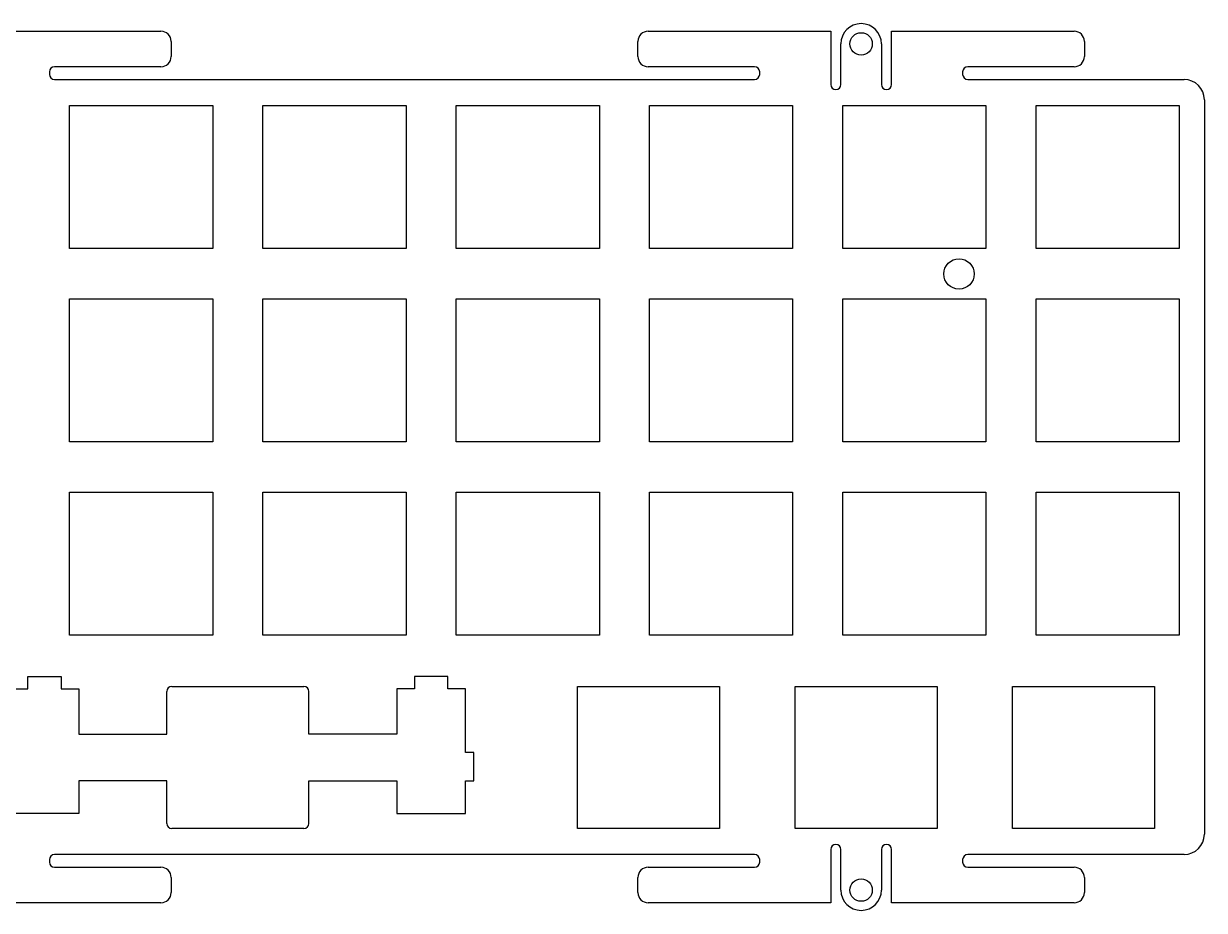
# Model space of a CAD drawing. Header units: millimetres. Extents: x -298 to -50, y -56 to 32.
# Drawn here: x -166.8 to -50.5, y -55.8 to 31.6 of the extents above; entities that cross this region are included whole.
import ezdxf

# ---------------------------------------------------------------- set-up
doc = ezdxf.new("R2010")
doc.units = ezdxf.units.MM
for name, color, linetype in [('Shape11107', 7, 'CONTINUOUS'), ('Shape11110', 7, 'CONTINUOUS'), ('Shape11113', 7, 'CONTINUOUS'), ('Shape11114', 7, 'CONTINUOUS'), ('Shape11115', 7, 'CONTINUOUS'), ('Shape11116', 7, 'CONTINUOUS'), ('Shape11117', 7, 'CONTINUOUS'), ('Shape11118', 7, 'CONTINUOUS'), ('Shape11119', 7, 'CONTINUOUS'), ('Shape11120', 7, 'CONTINUOUS'), ('Shape11121', 7, 'CONTINUOUS'), ('Shape11122', 7, 'CONTINUOUS'), ('Shape11123', 7, 'CONTINUOUS'), ('Shape11124', 7, 'CONTINUOUS'), ('Shape11125', 7, 'CONTINUOUS'), ('Shape11126', 7, 'CONTINUOUS'), ('Shape11127', 7, 'CONTINUOUS'), ('Shape11128', 7, 'CONTINUOUS'), ('Shape11129', 7, 'CONTINUOUS'), ('Shape11130', 7, 'CONTINUOUS'), ('Shape11131', 7, 'CONTINUOUS'), ('Shape11132', 7, 'CONTINUOUS'), ('Shape11133', 7, 'CONTINUOUS'), ('Shape11134', 7, 'CONTINUOUS'), ('Shape11135', 7, 'CONTINUOUS'), ('Shape11136', 7, 'CONTINUOUS'), ('Shape11220', 7, 'CONTINUOUS'), ('Shape11221', 7, 'CONTINUOUS'), ('Shape11222', 7, 'CONTINUOUS'), ('Shape11223', 7, 'CONTINUOUS'), ('Shape11224', 7, 'CONTINUOUS'), ('Shape11225', 7, 'CONTINUOUS'), ('Shape11226', 7, 'CONTINUOUS'), ('Shape11227', 7, 'CONTINUOUS'), ('Shape11228', 7, 'CONTINUOUS'), ('Shape11229', 7, 'CONTINUOUS'), ('Shape11230', 7, 'CONTINUOUS'), ('Shape11231', 7, 'CONTINUOUS'), ('Shape11232', 7, 'CONTINUOUS'), ('Shape11233', 7, 'CONTINUOUS'), ('Shape11234', 7, 'CONTINUOUS'), ('Shape11235', 7, 'CONTINUOUS'), ('Shape11236', 7, 'CONTINUOUS'), ('Shape11237', 7, 'CONTINUOUS'), ('Shape11238', 7, 'CONTINUOUS'), ('Shape11239', 7, 'CONTINUOUS'), ('Shape11240', 7, 'CONTINUOUS'), ('Shape11241', 7, 'CONTINUOUS'), ('Shape11242', 7, 'CONTINUOUS'), ('Shape11243', 7, 'CONTINUOUS'), ('Shape11244', 7, 'CONTINUOUS'), ('Shape11245', 7, 'CONTINUOUS'), ('Shape11246', 7, 'CONTINUOUS'), ('Shape11247', 7, 'CONTINUOUS'), ('Shape11248', 7, 'CONTINUOUS'), ('Shape11249', 7, 'CONTINUOUS'), ('Shape11250', 7, 'CONTINUOUS'), ('Shape11251', 7, 'CONTINUOUS'), ('Shape11252', 7, 'CONTINUOUS'), ('Shape11253', 7, 'CONTINUOUS'), ('Shape11254', 7, 'CONTINUOUS'), ('Shape11255', 7, 'CONTINUOUS'), ('Shape11256', 7, 'CONTINUOUS'), ('Shape11257', 7, 'CONTINUOUS'), ('Shape11258', 7, 'CONTINUOUS'), ('Shape11259', 7, 'CONTINUOUS'), ('Shape11260', 7, 'CONTINUOUS'), ('Shape11261', 7, 'CONTINUOUS'), ('Shape11262', 7, 'CONTINUOUS'), ('Shape11263', 7, 'CONTINUOUS'), ('Shape11264', 7, 'CONTINUOUS'), ('Shape11277', 7, 'CONTINUOUS'), ('Shape11278', 7, 'CONTINUOUS'), ('Shape11279', 7, 'CONTINUOUS'), ('Shape11280', 7, 'CONTINUOUS'), ('Shape11281', 7, 'CONTINUOUS'), ('Shape11282', 7, 'CONTINUOUS'), ('Shape11283', 7, 'CONTINUOUS'), ('Shape11284', 7, 'CONTINUOUS'), ('Shape11285', 7, 'CONTINUOUS'), ('Shape11286', 7, 'CONTINUOUS'), ('Shape11287', 7, 'CONTINUOUS'), ('Shape11288', 7, 'CONTINUOUS'), ('Shape11297', 7, 'CONTINUOUS'), ('Shape11298', 7, 'CONTINUOUS'), ('Shape11299', 7, 'CONTINUOUS'), ('Shape11300', 7, 'CONTINUOUS'), ('Shape11301', 7, 'CONTINUOUS'), ('Shape11302', 7, 'CONTINUOUS'), ('Shape11303', 7, 'CONTINUOUS'), ('Shape11304', 7, 'CONTINUOUS'), ('Shape11305', 7, 'CONTINUOUS'), ('Shape11306', 7, 'CONTINUOUS'), ('Shape11307', 7, 'CONTINUOUS'), ('Shape11308', 7, 'CONTINUOUS'), ('Shape11309', 7, 'CONTINUOUS'), ('Shape11310', 7, 'CONTINUOUS'), ('Shape11311', 7, 'CONTINUOUS'), ('Shape11312', 7, 'CONTINUOUS'), ('Shape11329', 7, 'CONTINUOUS'), ('Shape11330', 7, 'CONTINUOUS'), ('Shape11331', 7, 'CONTINUOUS'), ('Shape11332', 7, 'CONTINUOUS'), ('Shape11333', 7, 'CONTINUOUS'), ('Shape11334', 7, 'CONTINUOUS'), ('Shape11335', 7, 'CONTINUOUS'), ('Shape11336', 7, 'CONTINUOUS'), ('Shape11349', 7, 'CONTINUOUS'), ('Shape11350', 7, 'CONTINUOUS'), ('Shape11351', 7, 'CONTINUOUS'), ('Shape11352', 7, 'CONTINUOUS'), ('Shape11353', 7, 'CONTINUOUS'), ('Shape11354', 7, 'CONTINUOUS'), ('Shape11355', 7, 'CONTINUOUS'), ('Shape11356', 7, 'CONTINUOUS'), ('Shape11357', 7, 'CONTINUOUS'), ('Shape11358', 7, 'CONTINUOUS'), ('Shape11359', 7, 'CONTINUOUS'), ('Shape11360', 7, 'CONTINUOUS'), ('Shape11361', 7, 'CONTINUOUS'), ('Shape11362', 7, 'CONTINUOUS'), ('Shape11363', 7, 'CONTINUOUS'), ('Shape11364', 7, 'CONTINUOUS'), ('Shape11381', 7, 'CONTINUOUS'), ('Shape11382', 7, 'CONTINUOUS'), ('Shape11383', 7, 'CONTINUOUS'), ('Shape11384', 7, 'CONTINUOUS'), ('Shape11385', 7, 'CONTINUOUS'), ('Shape11386', 7, 'CONTINUOUS'), ('Shape11387', 7, 'CONTINUOUS'), ('Shape11388', 7, 'CONTINUOUS'), ('Shape11401', 7, 'CONTINUOUS'), ('Shape11402', 7, 'CONTINUOUS'), ('Shape11403', 7, 'CONTINUOUS'), ('Shape11404', 7, 'CONTINUOUS'), ('Shape11405', 7, 'CONTINUOUS'), ('Shape11406', 7, 'CONTINUOUS'), ('Shape11407', 7, 'CONTINUOUS'), ('Shape11408', 7, 'CONTINUOUS'), ('Shape11409', 7, 'CONTINUOUS'), ('Shape11410', 7, 'CONTINUOUS'), ('Shape11411', 7, 'CONTINUOUS'), ('Shape11412', 7, 'CONTINUOUS'), ('Shape11413', 7, 'CONTINUOUS'), ('Shape11414', 7, 'CONTINUOUS'), ('Shape11415', 7, 'CONTINUOUS'), ('Shape11416', 7, 'CONTINUOUS'), ('Shape11433', 7, 'CONTINUOUS'), ('Shape11434', 7, 'CONTINUOUS'), ('Shape11435', 7, 'CONTINUOUS'), ('Shape11436', 7, 'CONTINUOUS'), ('Shape11437', 7, 'CONTINUOUS'), ('Shape11438', 7, 'CONTINUOUS'), ('Shape11439', 7, 'CONTINUOUS'), ('Shape11440', 7, 'CONTINUOUS'), ('Shape11823', 7, 'CONTINUOUS'), ('Shape11824', 7, 'CONTINUOUS'), ('Shape11825', 7, 'CONTINUOUS'), ('Shape11826', 7, 'CONTINUOUS'), ('Shape11827', 7, 'CONTINUOUS'), ('Shape11833', 7, 'CONTINUOUS'), ('Shape11834', 7, 'CONTINUOUS'), ('Shape11835', 7, 'CONTINUOUS'), ('Shape11836', 7, 'CONTINUOUS'), ('Shape11837', 7, 'CONTINUOUS'), ('Shape11838', 7, 'CONTINUOUS'), ('Shape11839', 7, 'CONTINUOUS'), ('Shape11840', 7, 'CONTINUOUS'), ('Shape11841', 7, 'CONTINUOUS'), ('Shape11842', 7, 'CONTINUOUS'), ('Shape11843', 7, 'CONTINUOUS'), ('Shape11844', 7, 'CONTINUOUS'), ('Shape11845', 7, 'CONTINUOUS'), ('Shape11846', 7, 'CONTINUOUS'), ('Shape11847', 7, 'CONTINUOUS'), ('Shape11848', 7, 'CONTINUOUS'), ('Shape11849', 7, 'CONTINUOUS'), ('Shape11850', 7, 'CONTINUOUS'), ('Shape11851', 7, 'CONTINUOUS'), ('Shape11852', 7, 'CONTINUOUS'), ('Shape11853', 7, 'CONTINUOUS'), ('Shape11854', 7, 'CONTINUOUS'), ('Shape11855', 7, 'CONTINUOUS'), ('Shape11856', 7, 'CONTINUOUS'), ('Shape11857', 7, 'CONTINUOUS'), ('Shape11858', 7, 'CONTINUOUS'), ('Shape11859', 7, 'CONTINUOUS'), ('Shape11860', 7, 'CONTINUOUS'), ('Shape11861', 7, 'CONTINUOUS'), ('Shape11862', 7, 'CONTINUOUS'), ('Shape12754', 7, 'CONTINUOUS')]:
    doc.layers.add(name, color=color, linetype=linetype)

msp = doc.modelspace()

# ---------------------------------------------------------------- linework, layer by layer
at = {"layer": 'Shape11107'}
msp.add_circle((-84.2957, 29.5639), 1.1, dxfattribs=at)
at = {"layer": 'Shape11110'}
msp.add_circle((-84.2957, -53.8343), 1.1, dxfattribs=at)
at = {"layer": 'Shape11113'}
msp.add_line((-81.2957, -55.0843), (-81.2957, -49.8343), dxfattribs=at)
at = {"layer": 'Shape11114'}
msp.add_arc((-81.7957, -49.8343), 0.5, 0, 180, dxfattribs=at)
at = {"layer": 'Shape11115'}
msp.add_line((-82.2957, -49.8343), (-82.2957, -53.8343), dxfattribs=at)
at = {"layer": 'Shape11116'}
msp.add_arc((-84.2957, -53.8343), 2, 180, 0, dxfattribs=at)
at = {"layer": 'Shape11117'}
msp.add_line((-86.2957, -53.8343), (-86.2957, -49.8343), dxfattribs=at)
at = {"layer": 'Shape11118'}
msp.add_arc((-86.7957, -49.8343), 0.5, 0, 180, dxfattribs=at)
at = {"layer": 'Shape11119'}
msp.add_line((-87.2957, -49.8343), (-87.2957, -55.0843), dxfattribs=at)
at = {"layer": 'Shape11120'}
msp.add_line((-87.2957, -55.0843), (-105.296, -55.0843), dxfattribs=at)
at = {"layer": 'Shape11121'}
msp.add_arc((-105.296, -54.0843), 1, 180, -90, dxfattribs=at)
at = {"layer": 'Shape11122'}
msp.add_line((-106.296, -54.0843), (-106.296, -52.5843), dxfattribs=at)
at = {"layer": 'Shape11123'}
msp.add_arc((-105.296, -52.5843), 1, 90, 180, dxfattribs=at)
at = {"layer": 'Shape11124'}
msp.add_line((-105.296, -51.5843), (-94.7957, -51.5843), dxfattribs=at)
at = {"layer": 'Shape11125'}
msp.add_arc((-94.7957, -51.0843), 0.5, -90, 0, dxfattribs=at)
at = {"layer": 'Shape11126'}
msp.add_line((-94.2957, -51.0843), (-94.2957, -50.8352), dxfattribs=at)
at = {"layer": 'Shape11127'}
msp.add_arc((-94.7957, -50.8352), 0.5, 0, 90, dxfattribs=at)
at = {"layer": 'Shape11128'}
msp.add_line((-94.7957, -50.3352), (-163.796, -50.3352), dxfattribs=at)
at = {"layer": 'Shape11129'}
msp.add_arc((-163.796, -50.8352), 0.5, 90, 180, dxfattribs=at)
at = {"layer": 'Shape11130'}
msp.add_line((-164.296, -50.8352), (-164.296, -51.0843), dxfattribs=at)
at = {"layer": 'Shape11131'}
msp.add_arc((-163.796, -51.0843), 0.5, 180, -90, dxfattribs=at)
at = {"layer": 'Shape11132'}
msp.add_line((-163.796, -51.5843), (-153.296, -51.5843), dxfattribs=at)
at = {"layer": 'Shape11133'}
msp.add_arc((-153.296, -52.5843), 1, 0, 90, dxfattribs=at)
at = {"layer": 'Shape11134'}
msp.add_line((-152.296, -52.5843), (-152.296, -54.0843), dxfattribs=at)
at = {"layer": 'Shape11135'}
msp.add_arc((-153.296, -54.0843), 1, -90, 0, dxfattribs=at)
at = {"layer": 'Shape11136'}
msp.add_line((-153.296, -55.0843), (-171.296, -55.0843), dxfattribs=at)
at = {"layer": 'Shape11220'}
msp.add_line((-171.296, 30.8139), (-153.296, 30.8139), dxfattribs=at)
at = {"layer": 'Shape11221'}
msp.add_arc((-153.296, 29.8139), 1, 0, 90, dxfattribs=at)
at = {"layer": 'Shape11222'}
msp.add_line((-152.296, 29.8139), (-152.296, 28.3139), dxfattribs=at)
at = {"layer": 'Shape11223'}
msp.add_arc((-153.296, 28.3139), 1, -90, 0, dxfattribs=at)
at = {"layer": 'Shape11224'}
msp.add_line((-153.296, 27.3139), (-163.796, 27.3139), dxfattribs=at)
at = {"layer": 'Shape11225'}
msp.add_arc((-163.796, 26.8139), 0.5, 90, 180, dxfattribs=at)
at = {"layer": 'Shape11226'}
msp.add_line((-164.296, 26.8139), (-164.296, 26.5648), dxfattribs=at)
at = {"layer": 'Shape11227'}
msp.add_arc((-163.796, 26.5648), 0.5, 180, -90, dxfattribs=at)
at = {"layer": 'Shape11228'}
msp.add_line((-163.796, 26.0648), (-94.7957, 26.0648), dxfattribs=at)
at = {"layer": 'Shape11229'}
msp.add_arc((-94.7957, 26.5648), 0.5, -90, 0, dxfattribs=at)
at = {"layer": 'Shape11230'}
msp.add_line((-94.2957, 26.5648), (-94.2957, 26.8139), dxfattribs=at)
at = {"layer": 'Shape11231'}
msp.add_arc((-94.7957, 26.8139), 0.5, 0, 90, dxfattribs=at)
at = {"layer": 'Shape11232'}
msp.add_line((-94.7957, 27.3139), (-105.296, 27.3139), dxfattribs=at)
at = {"layer": 'Shape11233'}
msp.add_arc((-105.296, 28.3139), 1, 180, -90, dxfattribs=at)
at = {"layer": 'Shape11234'}
msp.add_line((-106.296, 28.3139), (-106.296, 29.8139), dxfattribs=at)
at = {"layer": 'Shape11235'}
msp.add_arc((-105.296, 29.8139), 1, 90, 180, dxfattribs=at)
at = {"layer": 'Shape11236'}
msp.add_line((-105.296, 30.8139), (-87.2957, 30.8139), dxfattribs=at)
at = {"layer": 'Shape11237'}
msp.add_line((-87.2957, 30.8139), (-87.2957, 25.5639), dxfattribs=at)
at = {"layer": 'Shape11238'}
msp.add_arc((-86.7957, 25.5639), 0.5, 180, 0, dxfattribs=at)
at = {"layer": 'Shape11239'}
msp.add_line((-86.2957, 25.5639), (-86.2957, 29.5639), dxfattribs=at)
at = {"layer": 'Shape11240'}
msp.add_arc((-84.2957, 29.5639), 2, 0, 180, dxfattribs=at)
at = {"layer": 'Shape11241'}
msp.add_line((-82.2957, 29.5639), (-82.2957, 25.5639), dxfattribs=at)
at = {"layer": 'Shape11242'}
msp.add_arc((-81.7957, 25.5639), 0.5, 180, 0, dxfattribs=at)
at = {"layer": 'Shape11243'}
msp.add_line((-81.2957, 25.5639), (-81.2957, 30.8139), dxfattribs=at)
at = {"layer": 'Shape11244'}
msp.add_line((-81.2957, 30.8139), (-63.2957, 30.8139), dxfattribs=at)
at = {"layer": 'Shape11245'}
msp.add_arc((-63.2957, 29.8139), 1, 0, 90, dxfattribs=at)
at = {"layer": 'Shape11246'}
msp.add_line((-62.2957, 29.8139), (-62.2957, 28.3139), dxfattribs=at)
at = {"layer": 'Shape11247'}
msp.add_arc((-63.2957, 28.3139), 1, -90, 0, dxfattribs=at)
at = {"layer": 'Shape11248'}
msp.add_line((-63.2957, 27.3139), (-73.7957, 27.3139), dxfattribs=at)
at = {"layer": 'Shape11249'}
msp.add_arc((-73.7957, 26.8139), 0.5, 90, 180, dxfattribs=at)
at = {"layer": 'Shape11250'}
msp.add_line((-74.2957, 26.8139), (-74.2957, 26.5648), dxfattribs=at)
at = {"layer": 'Shape11251'}
msp.add_arc((-73.7957, 26.5648), 0.5, 180, -90, dxfattribs=at)
at = {"layer": 'Shape11252'}
msp.add_line((-73.7957, 26.0648), (-52.4707, 26.0648), dxfattribs=at)
at = {"layer": 'Shape11253'}
msp.add_arc((-52.4707, 24.0648), 2, 0, 90, dxfattribs=at)
at = {"layer": 'Shape11254'}
msp.add_line((-50.4707, 24.0648), (-50.4707, -48.3352), dxfattribs=at)
at = {"layer": 'Shape11255'}
msp.add_arc((-52.4707, -48.3352), 2, -90, 0, dxfattribs=at)
at = {"layer": 'Shape11256'}
msp.add_line((-52.4707, -50.3352), (-73.7957, -50.3352), dxfattribs=at)
at = {"layer": 'Shape11257'}
msp.add_arc((-73.7957, -50.8352), 0.5, 90, 180, dxfattribs=at)
at = {"layer": 'Shape11258'}
msp.add_line((-74.2957, -50.8352), (-74.2957, -51.0843), dxfattribs=at)
at = {"layer": 'Shape11259'}
msp.add_arc((-73.7957, -51.0843), 0.5, 180, -90, dxfattribs=at)
at = {"layer": 'Shape11260'}
msp.add_line((-73.7957, -51.5843), (-63.2957, -51.5843), dxfattribs=at)
at = {"layer": 'Shape11261'}
msp.add_arc((-63.2957, -52.5843), 1, 0, 90, dxfattribs=at)
at = {"layer": 'Shape11262'}
msp.add_line((-62.2957, -52.5843), (-62.2957, -54.0843), dxfattribs=at)
at = {"layer": 'Shape11263'}
msp.add_arc((-63.2957, -54.0843), 1, -90, 0, dxfattribs=at)
at = {"layer": 'Shape11264'}
msp.add_line((-63.2957, -55.0843), (-81.2957, -55.0843), dxfattribs=at)
at = {"layer": 'Shape11277'}
msp.add_line((-98.2407, -47.7602), (-112.241, -47.7602), dxfattribs=at)
at = {"layer": 'Shape11278'}
msp.add_line((-112.241, -47.7602), (-112.241, -33.7602), dxfattribs=at)
at = {"layer": 'Shape11279'}
msp.add_line((-112.241, -33.7602), (-98.2407, -33.7602), dxfattribs=at)
at = {"layer": 'Shape11280'}
msp.add_line((-98.2407, -33.7602), (-98.2407, -47.7602), dxfattribs=at)
at = {"layer": 'Shape11281'}
msp.add_line((-76.8094, -47.7602), (-90.8094, -47.7602), dxfattribs=at)
at = {"layer": 'Shape11282'}
msp.add_line((-90.8094, -47.7602), (-90.8094, -33.7602), dxfattribs=at)
at = {"layer": 'Shape11283'}
msp.add_line((-90.8094, -33.7602), (-76.8094, -33.7602), dxfattribs=at)
at = {"layer": 'Shape11284'}
msp.add_line((-76.8094, -33.7602), (-76.8094, -47.7602), dxfattribs=at)
at = {"layer": 'Shape11285'}
msp.add_line((-55.3782, -47.7602), (-69.3782, -47.7602), dxfattribs=at)
at = {"layer": 'Shape11286'}
msp.add_line((-69.3782, -47.7602), (-69.3782, -33.7602), dxfattribs=at)
at = {"layer": 'Shape11287'}
msp.add_line((-69.3782, -33.7602), (-55.3782, -33.7602), dxfattribs=at)
at = {"layer": 'Shape11288'}
msp.add_line((-55.3782, -33.7602), (-55.3782, -47.7602), dxfattribs=at)
at = {"layer": 'Shape11297'}
msp.add_line((-143.246, 23.4898), (-129.146, 23.4898), dxfattribs=at)
at = {"layer": 'Shape11298'}
msp.add_line((-129.146, 23.4898), (-129.146, 9.3898), dxfattribs=at)
at = {"layer": 'Shape11299'}
msp.add_line((-129.146, 9.3898), (-143.246, 9.3898), dxfattribs=at)
at = {"layer": 'Shape11300'}
msp.add_line((-143.246, 9.3898), (-143.246, 23.4898), dxfattribs=at)
at = {"layer": 'Shape11301'}
msp.add_line((-148.196, 9.3898), (-162.296, 9.3898), dxfattribs=at)
at = {"layer": 'Shape11302'}
msp.add_line((-162.296, 9.3898), (-162.296, 23.4898), dxfattribs=at)
at = {"layer": 'Shape11303'}
msp.add_line((-162.296, 23.4898), (-148.196, 23.4898), dxfattribs=at)
at = {"layer": 'Shape11304'}
msp.add_line((-148.196, 23.4898), (-148.196, 9.3898), dxfattribs=at)
at = {"layer": 'Shape11305'}
msp.add_line((-86.0957, 23.4898), (-71.9957, 23.4898), dxfattribs=at)
at = {"layer": 'Shape11306'}
msp.add_line((-71.9957, 23.4898), (-71.9957, 9.3898), dxfattribs=at)
at = {"layer": 'Shape11307'}
msp.add_line((-71.9957, 9.3898), (-86.0957, 9.3898), dxfattribs=at)
at = {"layer": 'Shape11308'}
msp.add_line((-86.0957, 9.3898), (-86.0957, 23.4898), dxfattribs=at)
at = {"layer": 'Shape11309'}
msp.add_line((-52.9457, 23.4898), (-52.9457, 9.3898), dxfattribs=at)
at = {"layer": 'Shape11310'}
msp.add_line((-52.9457, 9.3898), (-67.0457, 9.3898), dxfattribs=at)
at = {"layer": 'Shape11311'}
msp.add_line((-67.0457, 9.3898), (-67.0457, 23.4898), dxfattribs=at)
at = {"layer": 'Shape11312'}
msp.add_line((-67.0457, 23.4898), (-52.9457, 23.4898), dxfattribs=at)
at = {"layer": 'Shape11329'}
msp.add_line((-91.0457, 23.4898), (-91.0457, 9.3898), dxfattribs=at)
at = {"layer": 'Shape11330'}
msp.add_line((-91.0457, 9.3898), (-105.146, 9.3898), dxfattribs=at)
at = {"layer": 'Shape11331'}
msp.add_line((-105.146, 9.3898), (-105.146, 23.4898), dxfattribs=at)
at = {"layer": 'Shape11332'}
msp.add_line((-105.146, 23.4898), (-91.0457, 23.4898), dxfattribs=at)
at = {"layer": 'Shape11333'}
msp.add_line((-110.096, 9.3898), (-124.196, 9.3898), dxfattribs=at)
at = {"layer": 'Shape11334'}
msp.add_line((-124.196, 9.3898), (-124.196, 23.4898), dxfattribs=at)
at = {"layer": 'Shape11335'}
msp.add_line((-124.196, 23.4898), (-110.096, 23.4898), dxfattribs=at)
at = {"layer": 'Shape11336'}
msp.add_line((-110.096, 23.4898), (-110.096, 9.3898), dxfattribs=at)
at = {"layer": 'Shape11349'}
msp.add_line((-143.246, 4.4398), (-129.146, 4.4398), dxfattribs=at)
at = {"layer": 'Shape11350'}
msp.add_line((-129.146, 4.4398), (-129.146, -9.6602), dxfattribs=at)
at = {"layer": 'Shape11351'}
msp.add_line((-129.146, -9.6602), (-143.246, -9.6602), dxfattribs=at)
at = {"layer": 'Shape11352'}
msp.add_line((-143.246, -9.6602), (-143.246, 4.4398), dxfattribs=at)
at = {"layer": 'Shape11353'}
msp.add_line((-148.196, -9.6602), (-162.296, -9.6602), dxfattribs=at)
at = {"layer": 'Shape11354'}
msp.add_line((-162.296, -9.6602), (-162.296, 4.4398), dxfattribs=at)
at = {"layer": 'Shape11355'}
msp.add_line((-162.296, 4.4398), (-148.196, 4.4398), dxfattribs=at)
at = {"layer": 'Shape11356'}
msp.add_line((-148.196, 4.4398), (-148.196, -9.6602), dxfattribs=at)
at = {"layer": 'Shape11357'}
msp.add_line((-86.0957, 4.4398), (-71.9957, 4.4398), dxfattribs=at)
at = {"layer": 'Shape11358'}
msp.add_line((-71.9957, 4.4398), (-71.9957, -9.6602), dxfattribs=at)
at = {"layer": 'Shape11359'}
msp.add_line((-71.9957, -9.6602), (-86.0957, -9.6602), dxfattribs=at)
at = {"layer": 'Shape11360'}
msp.add_line((-86.0957, -9.6602), (-86.0957, 4.4398), dxfattribs=at)
at = {"layer": 'Shape11361'}
msp.add_line((-52.9457, 4.4398), (-52.9457, -9.6602), dxfattribs=at)
at = {"layer": 'Shape11362'}
msp.add_line((-52.9457, -9.6602), (-67.0457, -9.6602), dxfattribs=at)
at = {"layer": 'Shape11363'}
msp.add_line((-67.0457, -9.6602), (-67.0457, 4.4398), dxfattribs=at)
at = {"layer": 'Shape11364'}
msp.add_line((-67.0457, 4.4398), (-52.9457, 4.4398), dxfattribs=at)
at = {"layer": 'Shape11381'}
msp.add_line((-91.0457, 4.4398), (-91.0457, -9.6602), dxfattribs=at)
at = {"layer": 'Shape11382'}
msp.add_line((-91.0457, -9.6602), (-105.146, -9.6602), dxfattribs=at)
at = {"layer": 'Shape11383'}
msp.add_line((-105.146, -9.6602), (-105.146, 4.4398), dxfattribs=at)
at = {"layer": 'Shape11384'}
msp.add_line((-105.146, 4.4398), (-91.0457, 4.4398), dxfattribs=at)
at = {"layer": 'Shape11385'}
msp.add_line((-110.096, -9.6602), (-124.196, -9.6602), dxfattribs=at)
at = {"layer": 'Shape11386'}
msp.add_line((-124.196, -9.6602), (-124.196, 4.4398), dxfattribs=at)
at = {"layer": 'Shape11387'}
msp.add_line((-124.196, 4.4398), (-110.096, 4.4398), dxfattribs=at)
at = {"layer": 'Shape11388'}
msp.add_line((-110.096, 4.4398), (-110.096, -9.6602), dxfattribs=at)
at = {"layer": 'Shape11401'}
msp.add_line((-143.246, -14.6102), (-129.146, -14.6102), dxfattribs=at)
at = {"layer": 'Shape11402'}
msp.add_line((-129.146, -14.6102), (-129.146, -28.7102), dxfattribs=at)
at = {"layer": 'Shape11403'}
msp.add_line((-129.146, -28.7102), (-143.246, -28.7102), dxfattribs=at)
at = {"layer": 'Shape11404'}
msp.add_line((-143.246, -28.7102), (-143.246, -14.6102), dxfattribs=at)
at = {"layer": 'Shape11405'}
msp.add_line((-148.196, -28.7102), (-162.296, -28.7102), dxfattribs=at)
at = {"layer": 'Shape11406'}
msp.add_line((-162.296, -28.7102), (-162.296, -14.6102), dxfattribs=at)
at = {"layer": 'Shape11407'}
msp.add_line((-162.296, -14.6102), (-148.196, -14.6102), dxfattribs=at)
at = {"layer": 'Shape11408'}
msp.add_line((-148.196, -14.6102), (-148.196, -28.7102), dxfattribs=at)
at = {"layer": 'Shape11409'}
msp.add_line((-86.0957, -14.6102), (-71.9957, -14.6102), dxfattribs=at)
at = {"layer": 'Shape11410'}
msp.add_line((-71.9957, -14.6102), (-71.9957, -28.7102), dxfattribs=at)
at = {"layer": 'Shape11411'}
msp.add_line((-71.9957, -28.7102), (-86.0957, -28.7102), dxfattribs=at)
at = {"layer": 'Shape11412'}
msp.add_line((-86.0957, -28.7102), (-86.0957, -14.6102), dxfattribs=at)
at = {"layer": 'Shape11413'}
msp.add_line((-52.9457, -14.6102), (-52.9457, -28.7102), dxfattribs=at)
at = {"layer": 'Shape11414'}
msp.add_line((-52.9457, -28.7102), (-67.0457, -28.7102), dxfattribs=at)
at = {"layer": 'Shape11415'}
msp.add_line((-67.0457, -28.7102), (-67.0457, -14.6102), dxfattribs=at)
at = {"layer": 'Shape11416'}
msp.add_line((-67.0457, -14.6102), (-52.9457, -14.6102), dxfattribs=at)
at = {"layer": 'Shape11433'}
msp.add_line((-91.0457, -14.6102), (-91.0457, -28.7102), dxfattribs=at)
at = {"layer": 'Shape11434'}
msp.add_line((-91.0457, -28.7102), (-105.146, -28.7102), dxfattribs=at)
at = {"layer": 'Shape11435'}
msp.add_line((-105.146, -28.7102), (-105.146, -14.6102), dxfattribs=at)
at = {"layer": 'Shape11436'}
msp.add_line((-105.146, -14.6102), (-91.0457, -14.6102), dxfattribs=at)
at = {"layer": 'Shape11437'}
msp.add_line((-110.096, -28.7102), (-124.196, -28.7102), dxfattribs=at)
at = {"layer": 'Shape11438'}
msp.add_line((-124.196, -28.7102), (-124.196, -14.6102), dxfattribs=at)
at = {"layer": 'Shape11439'}
msp.add_line((-124.196, -14.6102), (-110.096, -14.6102), dxfattribs=at)
at = {"layer": 'Shape11440'}
msp.add_line((-110.096, -14.6102), (-110.096, -28.7102), dxfattribs=at)
at = {"layer": 'Shape11823'}
msp.add_line((-152.721, -47.2605), (-152.721, -43.0601), dxfattribs=at)
at = {"layer": 'Shape11824'}
msp.add_arc((-152.221, -47.2605), 0.5, 180, -90, dxfattribs=at)
at = {"layer": 'Shape11825'}
msp.add_line((-152.721, -43.0601), (-161.396, -43.0601), dxfattribs=at)
at = {"layer": 'Shape11826'}
msp.add_line((-161.396, -43.0601), (-161.396, -46.2903), dxfattribs=at)
at = {"layer": 'Shape11827'}
msp.add_line((-161.396, -46.2903), (-168.147, -46.2903), dxfattribs=at)
at = {"layer": 'Shape11833'}
msp.add_line((-168.147, -33.9913), (-166.422, -33.9913), dxfattribs=at)
at = {"layer": 'Shape11834'}
msp.add_line((-166.422, -33.9913), (-166.422, -32.791), dxfattribs=at)
at = {"layer": 'Shape11835'}
msp.add_line((-166.422, -32.791), (-163.122, -32.791), dxfattribs=at)
at = {"layer": 'Shape11836'}
msp.add_line((-163.122, -32.791), (-163.122, -33.9913), dxfattribs=at)
at = {"layer": 'Shape11837'}
msp.add_line((-163.122, -33.9913), (-161.396, -33.9913), dxfattribs=at)
at = {"layer": 'Shape11838'}
msp.add_line((-161.396, -33.9913), (-161.396, -38.4602), dxfattribs=at)
at = {"layer": 'Shape11839'}
msp.add_line((-161.396, -38.4602), (-152.721, -38.4602), dxfattribs=at)
at = {"layer": 'Shape11840'}
msp.add_line((-152.721, -38.4602), (-152.721, -34.2611), dxfattribs=at)
at = {"layer": 'Shape11841'}
msp.add_line((-152.221, -33.7611), (-139.222, -33.7611), dxfattribs=at)
at = {"layer": 'Shape11842'}
msp.add_arc((-152.221, -34.2611), 0.5, 90, 180, dxfattribs=at)
at = {"layer": 'Shape11843'}
msp.add_arc((-139.222, -47.2605), 0.5, -90, 0, dxfattribs=at)
at = {"layer": 'Shape11844'}
msp.add_line((-138.722, -47.2605), (-138.722, -43.0614), dxfattribs=at)
at = {"layer": 'Shape11845'}
msp.add_line((-138.722, -38.4615), (-138.722, -34.2611), dxfattribs=at)
at = {"layer": 'Shape11846'}
msp.add_line((-139.222, -47.7605), (-152.221, -47.7605), dxfattribs=at)
at = {"layer": 'Shape11847'}
msp.add_arc((-139.222, -34.2611), 0.5, 0, 90, dxfattribs=at)
at = {"layer": 'Shape11848'}
msp.add_line((-138.722, -43.0601), (-130.047, -43.0601), dxfattribs=at)
at = {"layer": 'Shape11849'}
msp.add_line((-130.047, -43.0601), (-130.047, -46.2903), dxfattribs=at)
at = {"layer": 'Shape11850'}
msp.add_line((-130.047, -46.2903), (-123.296, -46.2903), dxfattribs=at)
at = {"layer": 'Shape11851'}
msp.add_line((-123.296, -46.2903), (-123.296, -43.0601), dxfattribs=at)
at = {"layer": 'Shape11852'}
msp.add_line((-123.296, -43.0601), (-122.472, -43.0601), dxfattribs=at)
at = {"layer": 'Shape11853'}
msp.add_line((-122.472, -43.0601), (-122.472, -40.2613), dxfattribs=at)
at = {"layer": 'Shape11854'}
msp.add_line((-122.472, -40.2613), (-123.296, -40.2613), dxfattribs=at)
at = {"layer": 'Shape11855'}
msp.add_line((-123.296, -40.2613), (-123.296, -33.9913), dxfattribs=at)
at = {"layer": 'Shape11856'}
msp.add_line((-123.296, -33.9913), (-125.021, -33.9913), dxfattribs=at)
at = {"layer": 'Shape11857'}
msp.add_line((-125.021, -33.9913), (-125.021, -32.791), dxfattribs=at)
at = {"layer": 'Shape11858'}
msp.add_line((-125.021, -32.791), (-128.321, -32.791), dxfattribs=at)
at = {"layer": 'Shape11859'}
msp.add_line((-128.321, -32.791), (-128.321, -33.9913), dxfattribs=at)
at = {"layer": 'Shape11860'}
msp.add_line((-128.321, -33.9913), (-130.047, -33.9913), dxfattribs=at)
at = {"layer": 'Shape11861'}
msp.add_line((-130.047, -33.9913), (-130.047, -38.4602), dxfattribs=at)
at = {"layer": 'Shape11862'}
msp.add_line((-130.047, -38.4602), (-138.722, -38.4602), dxfattribs=at)
at = {"layer": 'Shape12754'}
msp.add_circle((-74.6513, 6.8892), 1.5, dxfattribs=at)

doc.saveas('drawing.dxf')
